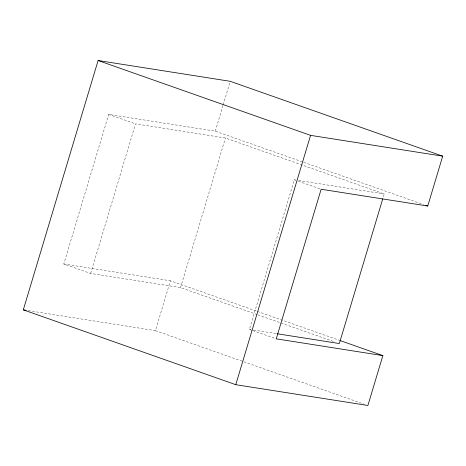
<?xml version="1.0" encoding="UTF-8"?>
<svg xmlns="http://www.w3.org/2000/svg" width="466" height="466" viewBox="0 0 466 466"><rect width="100%" height="100%" fill="white"/><g stroke="black" fill="none" stroke-linecap="round" stroke-linejoin="round"><path stroke-width="0.35" stroke-dasharray="2.33 1.75" d="M257.203 314.608L180.54 287.604L90.631 273.449L63.801 263.995L108.677 114.403L215.275 131.185L302.987 162.081M90.631 273.449L135.513 123.851L225.422 138.006L384.223 193.943L382.97 198.12M28.327 310.63L155.434 330.644L170.393 280.777L256.737 311.189M215.275 131.185L222.964 105.561M223.173 104.867L230.029 82.01M180.54 287.604L225.422 138.006M252.112 330.33L249.432 329.386L294.314 179.789L295.741 180.016M298.595 180.464L384.223 193.943M63.801 263.995L170.393 280.777M249.432 329.386L250.859 329.608M253.714 330.062L276.548 333.656M303.675 162.319L423.635 204.58M108.677 114.403L135.513 123.851M294.314 179.789L295.654 180.266M298.339 181.21L321.144 189.243M257.418 311.434L339.05 340.186M257.89 314.847L334.553 341.852M252.788 330.569L275.592 338.601M155.434 330.644L243.165 361.546M243.846 361.785L364.47 404.278"/><path stroke-width="0.7" d="M23.3 309.838L98.099 60.516L230.239 81.317L442.7 156.162L427.741 206.024L321.144 189.243L276.262 338.834L382.86 355.616L367.901 405.484L235.761 384.683L23.3 309.838L26.172 310.292M235.761 384.683L310.566 135.356L442.7 156.162M382.761 198.819L339.341 343.541L277.258 333.767M98.099 60.516L310.566 135.356M425.685 205.302L427.741 206.024M339.737 340.43L382.86 355.616"/></g></svg>
